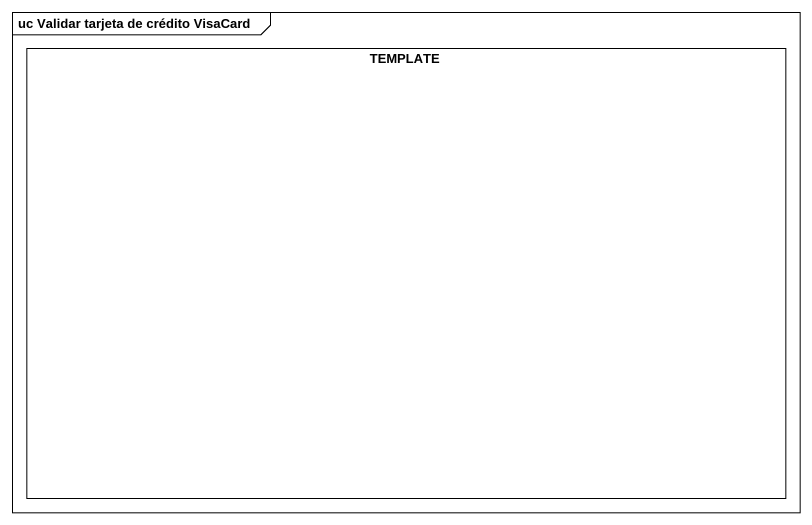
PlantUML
@startuml
mainframe uc Validar tarjeta de crédito VisaCard
rectangle TEMPLATE
@enduml
